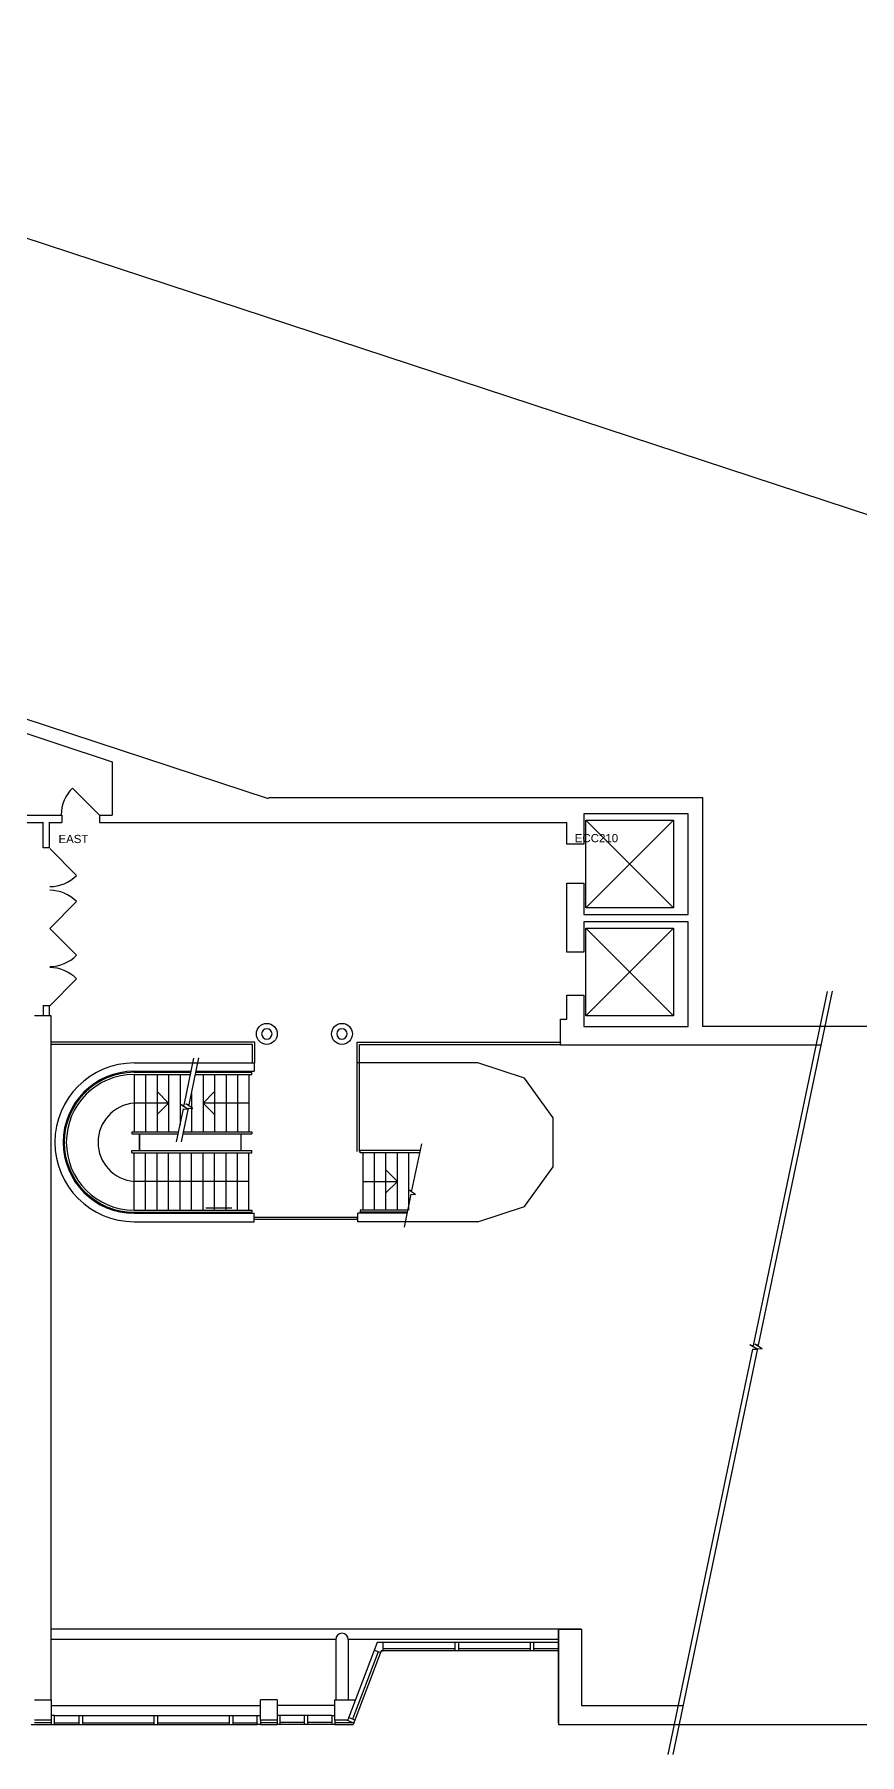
# Model space of a CAD drawing. Extents: x 0 to 6337, y 3987 to 5634.
# Drawn here: x 4618 to 5409, y 3987 to 5634 of the extents above; entities that cross this region are included whole.
import ezdxf

# ---------------------------------------------------------------- set-up
doc = ezdxf.new("R2010")
doc.units = 0
doc.header["$MEASUREMENT"] = 0
for name, color, linetype in [('01A_BASE_PLAN', 7, 'CONTINUOUS'), ('NA-FLOOR', 7, 'CONTINUOUS'), ('REGION', 7, 'CONTINUOUS'), ('REGION_NUM', 7, 'CONTINUOUS')]:
    doc.layers.add(name, color=color, linetype=linetype)
doc.styles.add('ARIAL', font='ARIAL', dxfattribs={"height": 0.2})

msp = doc.modelspace()

# ---------------------------------------------------------------- linework, layer by layer
at = {"layer": '01A_BASE_PLAN', "color": 250, "linetype": 'Continuous'}
for p, q in [((4017, 5634.2), (6008.8, 4979.9)), ((3880.5, 5218.5), (4842.1, 4902.6)), ((4252.5, 5082.4), (4692.7, 4937.8)), ((4692.7, 4937.8), (4692.7, 4886.7)), ((4680.3, 4886.9), (4654.6, 4912.6)), ((4842.4, 4903.4), (5258.4, 4903.4)), ((5258.4, 4903.4), (5258.4, 4684.4)), ((4504.8, 4879.7), (4626.5, 4879.7)), ((4521.8, 4886.7), (4644.4, 4886.7)), ((4626.5, 4855.4), (4626.5, 4879.8)), ((4632.4, 4879.8), (4632.4, 4855.4)), ((4632.4, 4879.7), (4644.4, 4879.7)), ((4644.4, 4886.7), (4644.4, 4879.7)), ((4680.4, 4886.7), (4680.4, 4879.7)), ((4680.4, 4886.7), (4692.7, 4886.7)), ((4680.4, 4879.7), (5128.4, 4879.7)), ((5128.4, 4858.9), (5128.4, 4879.7)), ((5244.4, 4887.9), (5144.4, 4887.9)), ((5144.4, 4887.9), (5144.4, 4858.9)), ((5146.4, 4881.9), (5230.4, 4797.9)), ((5230.4, 4881.9), (5146.4, 4797.9)), ((5146.4, 4881.9), (5230.4, 4881.9)), ((5146.4, 4797.9), (5146.4, 4881.9)), ((5230.4, 4881.9), (5230.4, 4797.9)), ((5244.4, 4791.4), (5244.4, 4887.9)), ((5144.4, 4858.9), (5128.4, 4858.9)), ((4632.4, 4855.4), (4626.5, 4855.4)), ((4632.8, 4854.7), (4658.6, 4829)), ((5128.4, 4755.4), (5128.4, 4821.4)), ((5128.4, 4821.4), (5144.4, 4821.4)), ((5144.4, 4821.4), (5144.4, 4791.4)), ((4632.8, 4778.2), (4658.6, 4803.9)), ((5230.4, 4797.9), (5146.4, 4797.9)), ((4632.8, 4778.2), (4658.6, 4752.5)), ((5144.4, 4791.4), (5244.4, 4791.4)), ((5244.4, 4784.4), (5144.4, 4784.4)), ((5144.4, 4784.4), (5144.4, 4755.4)), ((5146.4, 4778.4), (5230.4, 4778.4)), ((5230.4, 4778.4), (5146.4, 4694.4)), ((5146.4, 4778.4), (5230.4, 4694.4)), ((5146.4, 4694.4), (5146.4, 4778.4)), ((5230.4, 4778.4), (5230.4, 4694.4)), ((5244.4, 4684.4), (5244.4, 4784.4)), ((5144.4, 4755.4), (5128.4, 4755.4)), ((4632.8, 4704.2), (4658.6, 4729.9)), ((5128.4, 4714.4), (5144.4, 4714.4)), ((5128.4, 4691.2), (5128.4, 4714.4)), ((5144.4, 4714.4), (5144.4, 4684.4)), ((5307.1, 4378.8), (5377.9, 4717.8)), ((5312, 4379.3), (5382.7, 4718)), ((4618.1, 4694.7), (4634, 4694.7)), ((4626.5, 4704.3), (4632.5, 4704.3)), ((4626.5, 4704.3), (4626.5, 4694.3)), ((4632.5, 4694.7), (4632.5, 4704.3)), ((4634.1, 4039.7), (4634.1, 4694.7)), ((5230.4, 4694.4), (5146.4, 4694.4)), ((5122.3, 4666.7), (5122.3, 4691.2)), ((5122.3, 4691.2), (5128.4, 4691.2)), ((5144.4, 4684.4), (5244.4, 4684.4)), ((5778.4, 4684.4), (5258.4, 4684.4)), ((4829.2, 4669.2), (4634, 4669.2)), ((4827.2, 4667.2), (4634, 4667.2)), ((4827.2, 4649.2), (4827.2, 4667.2)), ((4829.2, 4649.2), (4829.2, 4669.2)), ((4927.5, 4564.6), (4927.5, 4669.2)), ((4927.5, 4669.2), (5122.7, 4669.2)), ((4929.5, 4564.6), (4929.5, 4667.2)), ((4929.5, 4667.2), (5122.7, 4667.2)), ((5122.3, 4666.4), (5122.3, 4666.7)), ((5129.4, 4666.4), (5122.3, 4666.4)), ((5371.9, 4666.4), (5129.4, 4666.4)), ((4713.7, 4649.4), (4828.7, 4649.4)), ((4761.6, 4608.9), (4771, 4653.8)), ((4766.5, 4609.4), (4775.8, 4654.3)), ((4828.7, 4649.4), (4828.7, 4641.4)), ((5043, 4649.4), (4928, 4649.4)), ((5087.7, 4634.9), (5043, 4649.4)), ((4713.7, 4641.4), (4768.4, 4641.4)), ((4713.7, 4640.4), (4768.2, 4640.4)), ((4713.7, 4638.4), (4767.8, 4638.4)), ((4713.7, 4638.4), (4713.7, 4583.4)), ((4724.7, 4638.4), (4724.7, 4583.4)), ((4735.7, 4638.4), (4735.7, 4583.4)), ((4746.7, 4638.4), (4746.7, 4583.4)), ((4757.7, 4638.4), (4757.7, 4590)), ((4772.5, 4638.4), (4826.5, 4638.4)), ((4773, 4640.4), (4826.5, 4640.4)), ((4773.2, 4641.4), (4828.7, 4641.4)), ((4779.7, 4638.4), (4779.7, 4583.4)), ((4790.7, 4638.4), (4790.7, 4583.4)), ((4801.7, 4638.4), (4801.7, 4583.4)), ((4812.7, 4638.4), (4812.7, 4583.4)), ((4823.7, 4638.4), (4823.7, 4583.4)), ((4826.5, 4638.4), (4826.5, 4640.4)), ((5115.3, 4596.9), (5087.7, 4634.9)), ((4746.7, 4610.9), (4735.7, 4621.9)), ((4768.7, 4620), (4768.7, 4583.4)), ((4779.7, 4610.9), (4790.7, 4621.9)), ((4746.7, 4610.9), (4713.7, 4610.9)), ((4746.7, 4610.9), (4735.7, 4599.9)), ((4754.4, 4574), (4760.9, 4605.5)), ((4765, 4605.2), (4758.2, 4609.6)), ((4758.2, 4609.6), (4761.6, 4608.9)), ((4759.1, 4574), (4765.8, 4606)), ((4760.9, 4605.5), (4765, 4605.2)), ((4769.9, 4605.7), (4763.1, 4610.1)), ((4763.1, 4610.1), (4766.5, 4609.4)), ((4765.8, 4606), (4769.9, 4605.7)), ((4823.7, 4610.9), (4779.7, 4610.9)), ((4779.7, 4610.9), (4790.7, 4599.9)), ((5115.3, 4549.9), (5115.3, 4596.9)), ((4711.6, 4583.4), (4756.3, 4583.4)), ((4711.6, 4583.4), (4711.6, 4581.4)), ((4711.6, 4581.4), (4755.9, 4581.4)), ((4718.9, 4581.4), (4718.9, 4565.4)), ((4718.9, 4565.4), (4718.9, 4581.4)), ((4760.6, 4581.4), (4826.5, 4581.4)), ((4761.1, 4583.4), (4826.5, 4583.4)), ((4816.2, 4565.4), (4816.2, 4581.4)), ((4826.5, 4583.4), (4826.5, 4581.4)), ((4711.6, 4565.4), (4826.5, 4565.4)), ((4711.6, 4563.4), (4711.6, 4565.4)), ((4711.6, 4563.4), (4826.5, 4563.4)), ((4713.7, 4508.4), (4713.7, 4563.4)), ((4724.7, 4508.4), (4724.7, 4563.4)), ((4735.7, 4508.4), (4735.7, 4563.4)), ((4746.7, 4508.4), (4746.7, 4563.4)), ((4757.7, 4508.4), (4757.7, 4563.4)), ((4768.7, 4508.4), (4768.7, 4563.4)), ((4779.7, 4508.4), (4779.7, 4563.4)), ((4790.7, 4508.4), (4790.7, 4563.4)), ((4801.7, 4508.4), (4801.7, 4563.4)), ((4812.7, 4508.4), (4812.7, 4563.4)), ((4823.7, 4508.4), (4823.7, 4563.4)), ((4826.5, 4563.4), (4826.5, 4565.4)), ((4987.9, 4565.4), (4930.2, 4565.4)), ((4930.2, 4563.4), (4930.2, 4565.4)), ((4987.4, 4563.4), (4930.2, 4563.4)), ((4933, 4508.4), (4933, 4563.4)), ((4944, 4508.4), (4944, 4563.4)), ((4955, 4508.4), (4955, 4563.4)), ((4966, 4508.4), (4966, 4563.4)), ((4977, 4508.4), (4977, 4563.4)), ((4979.9, 4527.1), (4989.2, 4572)), ((4966, 4535.9), (4955, 4546.9)), ((5087.7, 4511.9), (5115.3, 4549.9)), ((4823.7, 4535.9), (4713.7, 4535.9)), ((4933, 4535.9), (4966, 4535.9)), ((4966, 4535.9), (4955, 4524.9)), ((4972.6, 4492.2), (4979.2, 4523.7)), ((4983.2, 4523.4), (4976.5, 4527.8)), ((4976.5, 4527.8), (4979.9, 4527.1)), ((4979.2, 4523.7), (4983.2, 4523.4)), ((4713.7, 4508.4), (4826.5, 4508.4)), ((4713.7, 4506.4), (4826.5, 4506.4)), ((4713.7, 4505.4), (4828.7, 4505.4)), ((4713.7, 4497.4), (4828.7, 4497.4)), ((4782.4, 4510.7), (4807.4, 4510.7)), ((4826.5, 4508.4), (4826.5, 4506.4)), ((4828.7, 4497.4), (4828.7, 4505.4)), ((4828.7, 4501.8), (4927.3, 4501.8)), ((4828.7, 4499.8), (4927.3, 4499.8)), ((4927.3, 4501.8), (4927.3, 4499.8)), ((4975.3, 4505.4), (4928, 4505.4)), ((4928, 4497.4), (4928, 4505.4)), ((5043, 4497.4), (4928, 4497.4)), ((4976, 4508.4), (4930.2, 4508.4)), ((4930.2, 4508.4), (4930.2, 4506.4)), ((4975.5, 4506.4), (4930.2, 4506.4)), ((5043, 4497.4), (5087.7, 4511.9)), ((5225.3, 3987.2), (5306.4, 4375.4)), ((5230.1, 3987.2), (5311.2, 4375.9)), ((5310.5, 4375.2), (5303.7, 4379.5)), ((5303.7, 4379.5), (5307.1, 4378.8)), ((5306.4, 4375.4), (5310.5, 4375.2)), ((5315.3, 4375.7), (5308.5, 4380)), ((5308.5, 4380), (5312, 4379.3)), ((5311.2, 4375.9), (5315.3, 4375.7)), ((5120.4, 4107.4), (4634, 4107.4)), ((5120.4, 4017.4), (5120.4, 4107.4)), ((5120.4, 4107.4), (5142.4, 4107.4)), ((5142.4, 4107.4), (5120.4, 4107.4)), ((5120.4, 4107.4), (5120.4, 4016)), ((5142.4, 4107.4), (5142.4, 4039.4)), ((5142.4, 4107.4), (5142.4, 4034.1)), ((4906.8, 4097.4), (4634, 4097.4)), ((4906.8, 4097.4), (4906.8, 4039.7)), ((4946.4, 4094.4), (4918.4, 4020.4)), ((5120.4, 4097.4), (4918.8, 4097.4)), ((4918.8, 4097.4), (4918.8, 4039.7)), ((4947.6, 4085.4), (4922.8, 4021)), ((4950.4, 4086.4), (4923.6, 4016)), ((4943.6, 4087), (4949.9, 4084.9)), ((4948.4, 4094.4), (4946.4, 4094.4)), ((5120.4, 4094.4), (4948.4, 4094.4)), ((5120.4, 4086.4), (4950.4, 4086.4)), ((4950.6, 4086.4), (4952.4, 4086.4)), ((4952.4, 4086.4), (4952.4, 4094.4)), ((5021.4, 4088.4), (4952.4, 4088.4)), ((5021.4, 4086.4), (5021.4, 4094.4)), ((5024.4, 4086.4), (5021.4, 4086.4)), ((5024.4, 4094.4), (5024.4, 4086.4)), ((5093.4, 4088.4), (5024.4, 4088.4)), ((5093.4, 4086.4), (5093.4, 4094.4)), ((5096.4, 4086.4), (5093.4, 4086.4)), ((5096.4, 4094.4), (5096.4, 4086.4)), ((5120.4, 4088.4), (5096.4, 4088.4)), ((5120.4, 4086.4), (5120.4, 4088.4)), ((4618.1, 4039.7), (4634.1, 4039.7)), ((4626.1, 4039.7), (4634.1, 4039.7)), ((4634.1, 4039.7), (4634.1, 4020.1)), ((4834.7, 4020.1), (4834.7, 4039.7)), ((4850.6, 4039.7), (4834.7, 4039.7)), ((4850.6, 4039.7), (4850.6, 4020.1)), ((4905.9, 4020.1), (4905.9, 4039.7)), ((4905.9, 4039.7), (4921.8, 4039.7)), ((4913.8, 4039.7), (4921.8, 4039.7)), ((4921.8, 4039.7), (4925.7, 4039.7)), ((4634.1, 4020.1), (4618.1, 4020.1)), ((4634.1, 4034.1), (4834.7, 4034.1)), ((4634.1, 4020.1), (4634.1, 4016)), ((4637.3, 4024.5), (4634.2, 4024.5)), ((4637.3, 4024.5), (4830.6, 4024.5)), ((4637.3, 4016), (4637.3, 4024.5)), ((4661, 4015.9), (4661, 4024.4)), ((4664.1, 4024.4), (4664.1, 4015.9)), ((4733, 4015.9), (4733, 4024.4)), ((4736.1, 4024.4), (4736.1, 4015.9)), ((4805.1, 4016), (4805.1, 4024.5)), ((4808.3, 4024.5), (4808.3, 4016)), ((4830.6, 4024.5), (4831.6, 4024.5)), ((4831.5, 4016), (4831.5, 4024.5)), ((4831.5, 4024.5), (4834.6, 4024.5)), ((4850.6, 4020.1), (4834.7, 4020.1)), ((4834.7, 4020.1), (4834.7, 4016)), ((4902.9, 4024.5), (4850.6, 4024.5)), ((4850.6, 4020), (4850.6, 4016)), ((4905.9, 4034.1), (4850.7, 4034.1)), ((4853.7, 4016), (4853.7, 4024.4)), ((4876.9, 4016), (4876.9, 4024.4)), ((4879.9, 4024.4), (4879.9, 4016)), ((4902.9, 4024.5), (4905.9, 4024.5)), ((4903, 4024.4), (4903, 4016)), ((4917.6, 4020.1), (4905.9, 4020.1)), ((4905.9, 4020.1), (4905.9, 4016)), ((4917.6, 4020.1), (4918.2, 4020.1)), ((4918.1, 4020.1), (4924.1, 4017.4)), ((4918.2, 4020.1), (4918.1, 4020.1)), ((4918.4, 4020.4), (4918.2, 4020.1)), ((4925, 4020.1), (4919.3, 4022.7)), ((4924.1, 4017.4), (4925, 4020.1)), ((5142.4, 4034.1), (5239.9, 4034.1)), ((4615, 4016), (4634.2, 4016)), ((4618.1, 4017.8), (4634.2, 4017.8)), ((4634.1, 4016), (4637.3, 4016)), ((4637.3, 4017.6), (4661, 4017.6)), ((4637.3, 4016), (4830.6, 4016)), ((4664.1, 4017.6), (4733, 4017.6)), ((4736.1, 4017.6), (4804.4, 4017.6)), ((4804.4, 4017.6), (4805.1, 4017.6)), ((4808.3, 4017.6), (4830.4, 4017.6)), ((4830.4, 4017.6), (4831.5, 4017.6)), ((4830.6, 4016), (4831.6, 4016)), ((4834.7, 4016), (4831.5, 4016)), ((4834.7, 4017.8), (4850.6, 4017.8)), ((4834.7, 4016), (4850.7, 4016)), ((4902.9, 4016), (4850.8, 4016)), ((4876.9, 4018), (4853.7, 4018)), ((4903, 4018), (4879.9, 4018)), ((4906.1, 4016), (4902.9, 4016)), ((4905.9, 4017.8), (4923.2, 4017.8)), ((4905.9, 4016), (4921.9, 4016)), ((4921.9, 4016), (4923.6, 4016)), ((5120.4, 4016), (6272.6, 4016))]:
    msp.add_line(p, q, dxfattribs=at)
for centre in [(4840.8, 4677.2), (4912.8, 4677.2)]:
    msp.add_circle(centre, 10, dxfattribs=at)
for centre, radius, start, end in [((4679.8, 4886.9), 36, 134.4413, 180), ((4632.8, 4854.2), 36, 270, 315.5587), ((4632.8, 4778.7), 36, 44.4413, 90), ((4632.8, 4777.7), 36, 270, 315.5587), ((4632.8, 4704.7), 36, 44.4413, 90), ((4840.8, 4677.2), 5, 0, 180), ((4912.8, 4677.2), 5, 0, 180), ((4840.8, 4677.2), 5, 180, 0), ((4912.8, 4677.2), 5, 180, 0), ((4713.7, 4573.4), 76, 90, 270), ((4713.7, 4573.4), 68, 90, 270), ((4713.7, 4573.4), 67, 90, 270), ((4713.7, 4573.4), 65, 90, 270), ((4716.7, 4573.4), 37.6, 94.6461, 265.3539), ((4912.8, 4097.4), 6, 0, 180)]:
    msp.add_arc(centre, radius, start, end, dxfattribs=at)
at = {"layer": 'NA-FLOOR', "color": 1, "linetype": 'Continuous', "const_width": 0.0139}
msp.add_lwpolyline([(4618.1, 4669.2), (4634.1, 4669.2), (5122.3, 4669.2), (5122.3, 4684.4), (5244.4, 4684.4), (5244.4, 4887.9), (5144.4, 4887.9), (5144.4, 4879.7), (4692.7, 4879.7), (4692.7, 4937.8), (4252.5, 5082.4)], dxfattribs=at)
at = {"layer": 'REGION', "color": 4, "linetype": 'Continuous', "const_width": 0.0139}
msp.add_lwpolyline([(4692.7, 4937.8), (4519.3, 4994.7), (4519.3, 4883.2), (4692.7, 4883.2)], close=True, dxfattribs=at)
at = {"layer": 'REGION', "color": 5, "linetype": 'Continuous', "const_width": 0.0139}
msp.add_lwpolyline([(5128.4, 4879.7), (4692.7, 4879.7), (4692.7, 4883.2), (4629.5, 4883.2), (4629.5, 4704.3), (4629.5, 4674.8), (4618.1, 4674.8), (4618.1, 4669.2), (4634.1, 4669.2), (5122.3, 4669.2), (5122.3, 4684.4), (5128.4, 4684.4)], close=True, dxfattribs=at)
at = {"layer": 'REGION', "color": 2, "linetype": 'Continuous', "const_width": 0.0139}
msp.add_lwpolyline([(5244.4, 4887.9), (5144.4, 4887.9), (5144.4, 4879.7), (5128.4, 4879.7), (5128.4, 4684.4), (5244.4, 4684.4)], close=True, dxfattribs=at)

# ---------------------------------------------------------------- texts
at = {"layer": 'REGION_NUM', "color": 7, "linetype": 'Continuous', "style": 'ARIAL'}
for s, p in [('EAST', (4641.2, 4859.9)), ('ECC210', (5135.9, 4860.7))]:
    msp.add_text(s, height=7.86, dxfattribs=at).set_placement(p)

doc.saveas('drawing.dxf')
